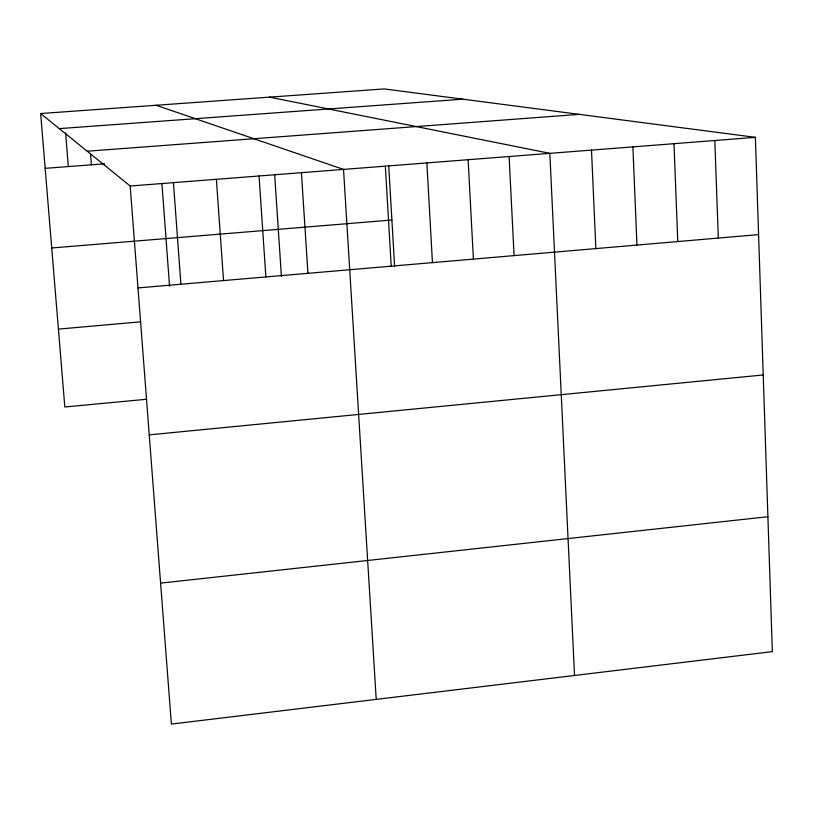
<?xml version="1.0" encoding="UTF-8"?>
<svg xmlns="http://www.w3.org/2000/svg" width="813" height="813" viewBox="0 0 813 813"><rect width="100%" height="100%" fill="white"/><g stroke="black" fill="none" stroke-linecap="round" stroke-linejoin="round"><path stroke-width="1.22" d="M160.598 583.124L767.899 516.722M149.246 434.864L763.224 374.966M146.574 399.254L64.827 406.998L40.65 113.535L384.224 88.922L755.379 137.346L772.35 651.63L171.391 724.078L130.182 186.014L40.65 113.535M58.414 329.113L140.639 321.826M137.986 287.924L758.59 234.611M51.727 247.975L391.896 220.008M130.182 186.014L755.379 137.346M87.194 151.208L579.303 114.369M45.162 168.332L104.714 163.809M59.268 128.617L462.851 99.176M269.499 97.143L549.832 153.342L574.527 675.481M156.106 105.263L343.523 169.409L376.216 699.383M65.619 133.007L68.322 166.574M90.517 153.647L91.402 164.815M161.919 183.504L169.561 286.227M173.433 182.651L180.903 284.235M216.39 179.307L223.534 280.576M259.052 175.984L265.871 276.938M274.652 174.724L281.41 276.318M301.43 172.681L307.934 273.32M385.342 166.147L391.216 266.166M388.726 165.852L394.62 266.593M426.866 162.915L432.445 262.629M468.125 159.704L473.4 259.113M509.111 156.513L514.08 255.617M591.498 150.1L595.868 248.585M632.88 146.879L636.955 245.059M673.987 143.677L677.768 241.552M714.82 140.497L718.316 238.067"/></g></svg>
